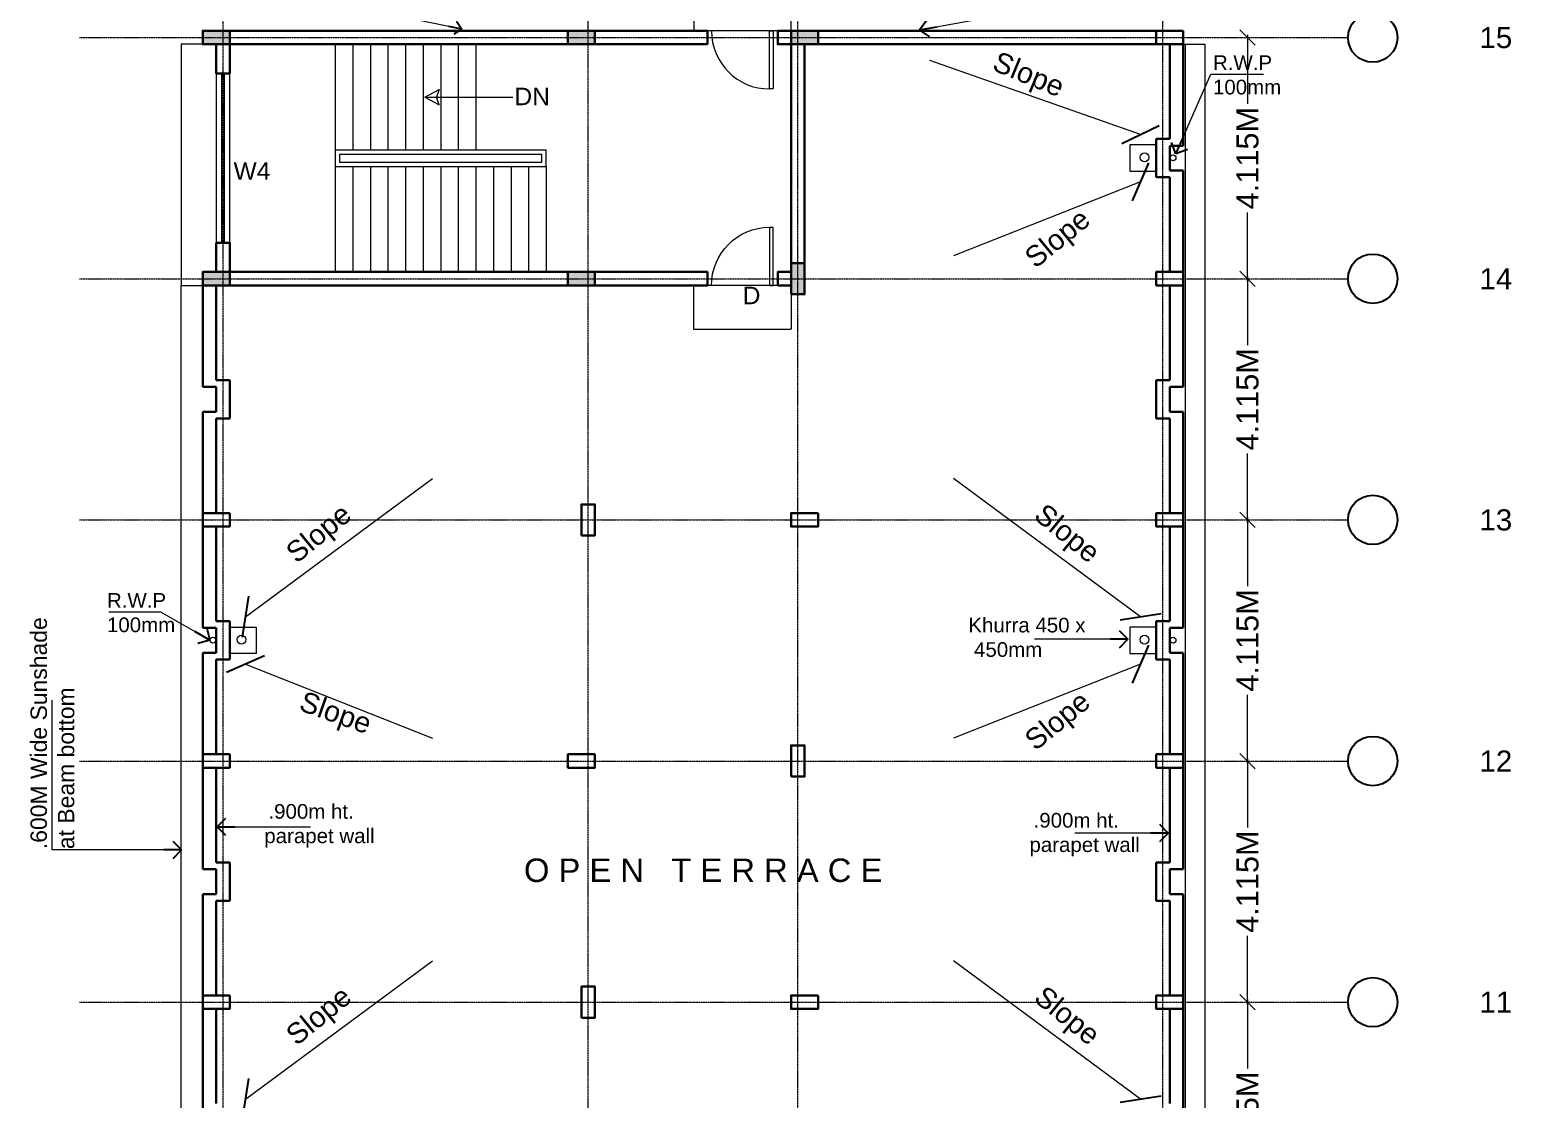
# Model space of a CAD drawing. Header units: metres. Extents: x 1545540 to 2027037, y 435419 to 693806.
# Drawn here: x 1781094 to 1806380, y 545728 to 563981 of the extents above; entities that cross this region are included whole.
import ezdxf

# ---------------------------------------------------------------- set-up
doc = ezdxf.new("R2010")
doc.units = ezdxf.units.M
doc.header["$LTSCALE"] = 1000
doc.header["$PDMODE"] = 35
doc.linetypes.add('CENTER', pattern=[2, 1.25, -0.25, 0.25, -0.25])
doc.linetypes.add('DASHED', pattern=[0.75, 0.5, -0.25])
doc.layers.get('Defpoints').update_dxf_attribs({"lineweight": 18})
for name, color, linetype, lineweight in [('- WALL', 7, 'Continuous', 30), ('Col-Hatch', 9, 'Continuous', 13), ('coloum hatch', 254, 'Continuous', 9), ('Column', 252, 'Continuous', 30), ('dimension', 6, 'Continuous', 13), ('Door', 54, 'Continuous', 13), ('elevation', 1, 'Continuous', 13), ('grid', 21, 'CENTER', 15), ('gride dimen', 3, 'Continuous', 13), ('Hidden', 1, 'DASHED', 18), ('line', 22, 'Continuous', 13), ('PIPE LINE', 117, 'Continuous', 15), ('Stair', 2, 'Continuous', 15), ('Text-1', 240, 'Continuous', 15), ('Text-2', 122, 'Continuous', 25), ('Text-Grid', 1, 'Continuous', 25), ('Window', 150, 'Continuous', 15), ('Window-Wall', 7, 'Continuous', 18)]:
    doc.layers.add(name, color=color, linetype=linetype, lineweight=lineweight)
doc.layers.add('text', color=7, linetype='Continuous')
doc.styles.add('dim-stylus bt', font='arial.ttf')
doc.styles.add('L120', font='simplex.shx', dxfattribs={"height": 1})
doc.styles.get("Standard").update_dxf_attribs({"font": 'arial.ttf'})
doc.dimstyles.new('1      100 (big)', dxfattribs={"dimscale": 75, "dimtxt": 5, "dimasz": 3.5, "dimexe": 1.5, "dimexo": 2, "dimgap": 1, "dimtad": 0, "dimdec": 3, "dimlfac": 0.001, "dimzin": 0, "dimdsep": 46, "dimtxsty": 'dim-stylus bt', "dimblk": 'OBLIQUE', "dimcen": 0, "dimdle": 0.6, "dimclrd": 256, "dimclre": 7, "dimclrt": 256, "dimadec": 0, "dimazin": 0, "dimtfac": 0.7, "dimtdec": 3, "dimtofl": 0, "dimtmove": 1, "dimatfit": 3, "dimldrblk": 'OPEN90', "dimfxl": 0, "dimtolj": 1, "dimtzin": 0, "dimlwd": 15, "dimlwe": 15, "dimarcsym": 0})
doc.dimstyles.new('AA1', dxfattribs={"dimtxt": 80, "dimasz": 80, "dimexe": 0.18, "dimexo": 40, "dimgap": 20, "dimtad": 1, "dimdec": 0, "dimzin": 0, "dimdsep": 46, "dimtxsty": 'Standard', "dimblk": 'OBLIQUE', "dimcen": 0.09, "dimclrd": 256, "dimclre": 256, "dimadec": 0, "dimazin": 0, "dimtfac": 1, "dimtdec": 0, "dimtofl": 0, "dimtmove": 2, "dimatfit": 3, "dimldrblk": 'OBLIQUE', "dimfxl": 0, "dimtolj": 1, "dimtzin": 0, "dimlwd": -1, "dimlwe": -1, "dimarcsym": 0})

# ---------------------------------------------------------------- blocks, each defined once
blk = doc.blocks.new('_Oblique')
at = {"color": 0, "linetype": 'ByBlock', "lineweight": -2}
blk.add_line((-0.5, -0.5), (0.5, 0.5), dxfattribs=at)
blk = doc.blocks.new('*D132')
at = {"layer": 'Defpoints', "color": 0, "ltscale": 50, "transparency": 16777216}
for p in [(1801879, 547386), (1801879, 547386), (1801879, 543271)]:
    blk.add_point(p, dxfattribs=at)
at = {"layer": 'gride dimen', "lineweight": 15, "ltscale": 50, "transparency": 16777216}
for p, q in [((1801879, 547431), (1801879, 546254)), ((1801879, 543226), (1801879, 544403))]:
    blk.add_line(p, q, dxfattribs=at)
at = {"layer": 'gride dimen', "color": 7, "lineweight": 15, "ltscale": 50, "transparency": 16777216}
for p, q in [((1801729, 547386), (1801767, 547386)), ((1801729, 543271), (1801767, 543271))]:
    blk.add_line(p, q, dxfattribs=at)
at = {"layer": 'gride dimen', "lineweight": 15, "ltscale": 50, "transparency": 16777216, "xscale": 262.5, "yscale": 262.5, "zscale": 262.5}
for p, rotation in [((1801879, 547386), 90), ((1801879, 543271), 270)]:
    blk.add_blockref('_Oblique', p, dxfattribs=dict(at, rotation=rotation))
at = {"layer": 'gride dimen', "ltscale": 50, "transparency": 16777216, "insert": (1801879, 545328), "char_height": 375, "attachment_point": 5, "rotation": 90, "style": 'dim-stylus bt'}
blk.add_mtext('\\A1;4.115M', dxfattribs=at)
blk = doc.blocks.new('_Open90')
at = {"color": 0, "linetype": 'ByBlock', "lineweight": -2}
for p, q in [((0, 0), (-1, 0)), ((-0.5, 0.5), (0, 0)), ((0, 0), (-0.5, -0.5))]:
    blk.add_line(p, q, dxfattribs=at)
blk = doc.blocks.new('*D133')
at = {"layer": 'Defpoints', "color": 0, "ltscale": 50, "transparency": 16777216}
for p in [(1801879, 551501), (1801879, 551501), (1801879, 547386)]:
    blk.add_point(p, dxfattribs=at)
at = {"layer": 'gride dimen', "color": 7, "lineweight": 15, "ltscale": 50, "transparency": 16777216}
for p, q in [((1801729, 551501), (1801767, 551501)), ((1801729, 547386), (1801767, 547386))]:
    blk.add_line(p, q, dxfattribs=at)
at = {"layer": 'gride dimen', "lineweight": 15, "ltscale": 50, "transparency": 16777216}
for p, q in [((1801879, 551546), (1801879, 550369)), ((1801879, 547341), (1801879, 548518))]:
    blk.add_line(p, q, dxfattribs=at)
at = {"layer": 'gride dimen', "lineweight": 15, "ltscale": 50, "transparency": 16777216, "xscale": 262.5, "yscale": 262.5, "zscale": 262.5}
for p, rotation in [((1801879, 551501), 90), ((1801879, 547386), 270)]:
    blk.add_blockref('_Oblique', p, dxfattribs=dict(at, rotation=rotation))
at = {"layer": 'gride dimen', "ltscale": 50, "transparency": 16777216, "insert": (1801879, 549443), "char_height": 375, "attachment_point": 5, "rotation": 90, "style": 'dim-stylus bt'}
blk.add_mtext('\\A1;4.115M', dxfattribs=at)
blk = doc.blocks.new('*D134')
at = {"layer": 'Defpoints', "color": 0, "ltscale": 50, "transparency": 16777216}
for p in [(1801879, 555616), (1801879, 555616), (1801879, 551501)]:
    blk.add_point(p, dxfattribs=at)
at = {"layer": 'gride dimen', "color": 7, "lineweight": 15, "ltscale": 50, "transparency": 16777216}
for p, q in [((1801729, 555616), (1801767, 555616)), ((1801729, 551501), (1801767, 551501))]:
    blk.add_line(p, q, dxfattribs=at)
at = {"layer": 'gride dimen', "lineweight": 15, "ltscale": 50, "transparency": 16777216}
for p, q in [((1801879, 555661), (1801879, 554484)), ((1801879, 551456), (1801879, 552633))]:
    blk.add_line(p, q, dxfattribs=at)
at = {"layer": 'gride dimen', "lineweight": 15, "ltscale": 50, "transparency": 16777216, "xscale": 262.5, "yscale": 262.5, "zscale": 262.5}
for p, rotation in [((1801879, 555616), 90), ((1801879, 551501), 270)]:
    blk.add_blockref('_Oblique', p, dxfattribs=dict(at, rotation=rotation))
at = {"layer": 'gride dimen', "ltscale": 50, "transparency": 16777216, "insert": (1801879, 553558), "char_height": 375, "attachment_point": 5, "rotation": 90, "style": 'dim-stylus bt'}
blk.add_mtext('\\A1;4.115M', dxfattribs=at)
blk = doc.blocks.new('*D135')
at = {"layer": 'Defpoints', "color": 0, "ltscale": 50, "transparency": 16777216}
for p in [(1801879, 559731), (1801895, 559731), (1801879, 555616)]:
    blk.add_point(p, dxfattribs=at)
at = {"layer": 'gride dimen', "color": 7, "lineweight": 15, "ltscale": 50, "transparency": 16777216}
for p, q in [((1801745, 559731), (1801767, 559731)), ((1801729, 555616), (1801767, 555616))]:
    blk.add_line(p, q, dxfattribs=at)
at = {"layer": 'gride dimen', "lineweight": 15, "ltscale": 50, "transparency": 16777216}
for p, q in [((1801879, 559776), (1801879, 558599)), ((1801879, 555571), (1801879, 556748))]:
    blk.add_line(p, q, dxfattribs=at)
at = {"layer": 'gride dimen', "lineweight": 15, "ltscale": 50, "transparency": 16777216, "xscale": 262.5, "yscale": 262.5, "zscale": 262.5}
for p, rotation in [((1801879, 559731), 90), ((1801879, 555616), 270)]:
    blk.add_blockref('_Oblique', p, dxfattribs=dict(at, rotation=rotation))
at = {"layer": 'gride dimen', "ltscale": 50, "transparency": 16777216, "insert": (1801879, 557673), "char_height": 375, "attachment_point": 5, "rotation": 90, "style": 'dim-stylus bt'}
blk.add_mtext('\\A1;4.115M', dxfattribs=at)
blk = doc.blocks.new('*D136')
at = {"layer": 'Defpoints', "color": 0, "ltscale": 50, "transparency": 16777216}
for p in [(1801879, 563846), (1801895, 563846), (1801895, 559731)]:
    blk.add_point(p, dxfattribs=at)
at = {"layer": 'gride dimen', "lineweight": 15, "ltscale": 50, "transparency": 16777216}
for p, q in [((1801879, 563891), (1801879, 562714)), ((1801879, 559686), (1801879, 560863))]:
    blk.add_line(p, q, dxfattribs=at)
at = {"layer": 'gride dimen', "color": 7, "lineweight": 15, "ltscale": 50, "transparency": 16777216}
for p, q in [((1801745, 563846), (1801767, 563846)), ((1801745, 559731), (1801767, 559731))]:
    blk.add_line(p, q, dxfattribs=at)
at = {"layer": 'gride dimen', "lineweight": 15, "ltscale": 50, "transparency": 16777216, "xscale": 262.5, "yscale": 262.5, "zscale": 262.5}
for p, rotation in [((1801879, 563846), 90), ((1801879, 559731), 270)]:
    blk.add_blockref('_Oblique', p, dxfattribs=dict(at, rotation=rotation))
at = {"layer": 'gride dimen', "ltscale": 50, "transparency": 16777216, "insert": (1801879, 561788), "char_height": 375, "attachment_point": 5, "rotation": 90, "style": 'dim-stylus bt'}
blk.add_mtext('\\A1;4.115M', dxfattribs=at)
blk = doc.blocks.new('CC')
at = {"layer": 'Col-Hatch', "ltscale": 0.05}
blk.add_hatch(color=256, dxfattribs=at).paths.add_polyline_path([(4078.606, 341.328), (4078.606, 341.098), (4079.066, 341.098), (4079.066, 341.328)])
at = {"layer": 'Column'}
blk.add_lwpolyline([(4078.606, 341.328), (4079.066, 341.328), (4079.066, 341.098), (4078.606, 341.098)], close=True, dxfattribs=at)
blk = doc.blocks.new('D1')
at = {"layer": 'Door', "ltscale": 0.05}
blk.add_line((1615726, 654826), (1615726, 656026), dxfattribs=at)
blk.add_lwpolyline([(1615726, 654904), (1614735, 654904), (1614735, 654964), (1615726, 654964), (1615726, 654904)], dxfattribs=at)
blk.add_arc((1615726, 654964), 992, 90, 180, dxfattribs=at)

msp = doc.modelspace()

# ---------------------------------------------------------------- hatches: boundary and pattern name
at = {"ltscale": 50}
h = msp.add_hatch(dxfattribs=at)
h.set_pattern_fill('ANGLE', color=256)
h.set_pattern_definition([(0, (293203.458, -101040.691), (0, 6.985), [5.08, -1.905]), (90, (293203.458, -101040.691), (-6.985, 4e-16), [5.08, -1.905])])
h.paths.add_polyline_path([(1794549.4031, 563960.9927), (1794089.4031, 563960.9927), (1794089.4031, 563730.9927), (1794549.4031, 563730.9927)])
at = {"layer": 'Col-Hatch', "ltscale": 0.05}
for points in [[(1784509.4033, 563960.9927), (1784049.4033, 563960.9927), (1784049.4033, 563730.9927), (1784509.4033, 563730.9927)], [(1790739.4032, 563960.9927), (1790739.4032, 563730.9927), (1790279.4032, 563730.9927), (1790279.4032, 563960.9927)], [(1790739.4032, 559845.9928), (1790279.4032, 559845.9928), (1790279.4032, 559615.9928), (1790509.4032, 559615.9928), (1790739.4032, 559615.9928)], [(1794319.4031, 559995.9928), (1794089.4031, 559995.9928), (1794089.4031, 559465.9928), (1794319.4031, 559465.9928)]]:
    msp.add_hatch(color=256, dxfattribs=at).paths.add_polyline_path(points)

# ---------------------------------------------------------------- linework, layer by layer
at = {"layer": '- WALL'}
for p, q in [((1784509.4033, 563960.9927), (1790509.4032, 563960.9927)), ((1798204.403, 563960.9927), (1794319.4031, 563960.9927)), ((1800319.403, 563960.9927), (1798204.403, 563960.9927)), ((1784509.4033, 563730.9927), (1790509.4032, 563730.9927)), ((1794089.4031, 563730.9927), (1794089.4031, 559845.9928)), ((1800319.403, 563730.9927), (1794319.4031, 563730.9927)), ((1794319.4031, 559845.9928), (1794319.4031, 563730.9927)), ((1800549.403, 563730.9927), (1800549.403, 562115.9927)), ((1800779.403, 563730.9927), (1800779.403, 562000.9927)), ((1800319.403, 561460.9927), (1800319.403, 562115.9927)), ((1800549.403, 562115.9927), (1800319.403, 562115.9927)), ((1800549.403, 561575.9927), (1800549.403, 562000.9927)), ((1800779.403, 562000.9927), (1800549.403, 562000.9927)), ((1800319.403, 561460.9927), (1800549.403, 561460.9927)), ((1800549.403, 561575.9927), (1800779.403, 561575.9927)), ((1800549.403, 559845.9928), (1800549.403, 561460.9927)), ((1800779.403, 559845.9928), (1800779.403, 561575.9927)), ((1784509.4033, 559845.9928), (1790509.4032, 559845.9928)), ((1784509.4033, 559845.9928), (1790509.4032, 559845.9928)), ((1784049.4033, 559615.9928), (1784049.4033, 557885.9928)), ((1784279.4033, 559615.9928), (1784279.4033, 558000.9928)), ((1784509.4033, 559615.9928), (1790509.4032, 559615.9928)), ((1784509.4033, 559615.9928), (1790509.4032, 559615.9928)), ((1800549.403, 559615.9928), (1800549.403, 558000.9928)), ((1800779.403, 559615.9928), (1800779.403, 557885.9928)), ((1784049.4033, 557885.9928), (1784279.4033, 557885.9928)), ((1784279.4033, 558000.9928), (1784509.4033, 558000.9928)), ((1784279.4033, 557460.9928), (1784279.4033, 557885.9928)), ((1784509.4033, 557345.9928), (1784509.4033, 558000.9928)), ((1800319.403, 557345.9928), (1800319.403, 558000.9928)), ((1800549.403, 558000.9928), (1800319.403, 558000.9928)), ((1800549.403, 557460.9928), (1800549.403, 557885.9928)), ((1800779.403, 557885.9928), (1800549.403, 557885.9928)), ((1784279.4033, 557460.9928), (1784049.4033, 557460.9928)), ((1784049.4033, 555730.9929), (1784049.4033, 557460.9928)), ((1784509.4033, 557345.9928), (1784279.4033, 557345.9928)), ((1784279.4033, 555730.9929), (1784279.4033, 557345.9928)), ((1800319.403, 557345.9928), (1800549.403, 557345.9928)), ((1800549.403, 557460.9928), (1800779.403, 557460.9928)), ((1800549.403, 555730.9928), (1800549.403, 557345.9928)), ((1800779.403, 555730.9928), (1800779.403, 557460.9928)), ((1784049.4033, 555500.9929), (1784049.4033, 553770.9929)), ((1784279.4033, 555500.9929), (1784279.4033, 553885.9929)), ((1800549.403, 555500.9928), (1800549.403, 553885.9929)), ((1800779.403, 555500.9928), (1800779.403, 553770.9929)), ((1784049.4033, 553770.9929), (1784279.4033, 553770.9929)), ((1784279.4033, 553885.9929), (1784509.4033, 553885.9929)), ((1784279.4033, 553345.9929), (1784279.4033, 553770.9929)), ((1784509.4033, 553230.9929), (1784509.4033, 553885.9929)), ((1800319.403, 553230.9929), (1800319.403, 553885.9929)), ((1800549.403, 553885.9929), (1800319.403, 553885.9929)), ((1800549.403, 553345.9929), (1800549.403, 553770.9929)), ((1800779.403, 553770.9929), (1800549.403, 553770.9929)), ((1784279.4033, 553345.9929), (1784049.4033, 553345.9929)), ((1784049.4033, 551615.9929), (1784049.4033, 553345.9929)), ((1800549.403, 553345.9929), (1800779.403, 553345.9929)), ((1800779.403, 551615.9929), (1800779.403, 553345.9929)), ((1784509.4033, 553230.9929), (1784279.4033, 553230.9929)), ((1784279.4033, 551615.9929), (1784279.4033, 553230.9929)), ((1800319.403, 553230.9929), (1800549.403, 553230.9929)), ((1800549.403, 551615.9929), (1800549.403, 553230.9929)), ((1784049.4033, 551385.9929), (1784049.4033, 549655.993)), ((1784279.4033, 551385.9929), (1784279.4033, 549770.993)), ((1800549.403, 551385.9929), (1800549.403, 549770.993)), ((1800779.403, 551385.9929), (1800779.403, 549655.993)), ((1784279.4033, 549770.993), (1784509.4033, 549770.993)), ((1784509.4033, 549115.993), (1784509.4033, 549770.993)), ((1800319.403, 549115.993), (1800319.403, 549770.993)), ((1800549.403, 549770.993), (1800319.403, 549770.993)), ((1784049.4033, 549655.993), (1784279.4033, 549655.993)), ((1784279.4033, 549230.993), (1784279.4033, 549655.993)), ((1800549.403, 549230.993), (1800549.403, 549655.993)), ((1800779.403, 549655.993), (1800549.403, 549655.993)), ((1784279.4033, 549230.993), (1784049.4033, 549230.993)), ((1784049.4033, 547500.993), (1784049.4033, 549230.993)), ((1800549.403, 549230.993), (1800779.403, 549230.993)), ((1800779.403, 547500.993), (1800779.403, 549230.993)), ((1784509.4033, 549115.993), (1784279.4033, 549115.993)), ((1784279.4033, 547500.993), (1784279.4033, 549115.993)), ((1800319.403, 549115.993), (1800549.403, 549115.993)), ((1800549.403, 547500.993), (1800549.403, 549115.993)), ((1784049.4033, 547270.993), (1784049.4033, 545540.993)), ((1784279.4033, 547270.993), (1784279.4033, 545655.993)), ((1800549.403, 547270.993), (1800549.403, 545655.993)), ((1800779.403, 547270.993), (1800779.403, 545540.993))]:
    msp.add_line(p, q, dxfattribs=at)
at = {"layer": '- WALL', "ltscale": 0.05}
for p, q in [((1790739.4032, 563960.9927), (1792659.4031, 563960.9927)), ((1792659.4031, 563730.9927), (1792659.4031, 563960.9927)), ((1790739.4032, 563730.9927), (1792659.4031, 563730.9927)), ((1790739.4032, 559845.9928), (1792659.4031, 559845.9928)), ((1792659.4031, 559845.9928), (1792659.4031, 559615.9928)), ((1790739.4032, 559615.9928), (1792659.4031, 559615.9928))]:
    msp.add_line(p, q, dxfattribs=at)
at = {"layer": '- WALL'}
for points in [[(1793859.4031, 563960.9927), (1793859.4031, 563730.9927), (1794089.4031, 563730.9927), (1794089.4031, 563960.9927)], [(1784279.4033, 563233.4926), (1784509.4033, 563233.4926), (1784509.4033, 563730.9927), (1784279.4033, 563730.9927)], [(1784279.4033, 560343.4926), (1784509.4033, 560343.4926), (1784509.4033, 559845.9925), (1784279.4033, 559845.9925)], [(1793859.4031, 559615.9928), (1793859.4031, 559845.9928), (1794089.4031, 559845.9928), (1794089.4031, 559615.9928)]]:
    msp.add_lwpolyline(points, close=True, dxfattribs=at)
at = {"layer": 'Column'}
for p, q in [((1800779.403, 563960.9927), (1800319.403, 563960.9927)), ((1800319.403, 563960.9927), (1800319.403, 563730.9927)), ((1800779.403, 563730.9927), (1800779.403, 563960.9927)), ((1800319.403, 563730.9927), (1800779.403, 563730.9927))]:
    msp.add_line(p, q, dxfattribs=at)
for points in [[(1784509.4033, 563960.9927), (1784049.4033, 563960.9927), (1784049.4033, 563730.9927), (1784509.4033, 563730.9927)], [(1790739.4032, 563960.9927), (1790279.4032, 563960.9927), (1790279.4032, 563730.9927), (1790739.4032, 563730.9927)], [(1794549.4031, 563960.9927), (1794089.4031, 563960.9927), (1794089.4031, 563730.9927), (1794549.4031, 563730.9927)], [(1790739.4032, 559845.9928), (1790279.4032, 559845.9928), (1790279.4032, 559615.9928), (1790739.4032, 559615.9928)], [(1800779.403, 559845.9928), (1800319.403, 559845.9928), (1800319.403, 559615.9928), (1800779.403, 559615.9928)], [(1784509.4033, 555730.9929), (1784049.4033, 555730.9929), (1784049.4033, 555500.9929), (1784509.4033, 555500.9929)], [(1794549.4031, 555730.9928), (1794089.4031, 555730.9928), (1794089.4031, 555500.9928), (1794549.4031, 555500.9928)], [(1800779.403, 555730.9928), (1800319.403, 555730.9928), (1800319.403, 555500.9928), (1800779.403, 555500.9928)], [(1784509.4033, 551615.9929), (1784049.4033, 551615.9929), (1784049.4033, 551385.9929), (1784509.4033, 551385.9929)], [(1790739.4032, 551615.9929), (1790279.4032, 551615.9929), (1790279.4032, 551385.9929), (1790739.4032, 551385.9929)], [(1800779.403, 551615.9929), (1800319.403, 551615.9929), (1800319.403, 551385.9929), (1800779.403, 551385.9929)], [(1784509.4033, 547500.993), (1784049.4033, 547500.993), (1784049.4033, 547270.993), (1784509.4033, 547270.993)], [(1794549.4031, 547500.993), (1794089.4031, 547500.993), (1794089.4031, 547270.993), (1794549.4031, 547270.993)], [(1800779.403, 547500.993), (1800319.403, 547500.993), (1800319.403, 547270.993), (1800779.403, 547270.993)]]:
    msp.add_lwpolyline(points, close=True, dxfattribs=at)
for points in [[(1794089.4031, 559465.9928), (1794319.4031, 559465.9928), (1794319.4031, 559995.9928), (1794089.4031, 559995.9928), (1794089.4031, 559465.9928)], [(1790509.4032, 555350.9929), (1790739.4032, 555350.9929), (1790739.4032, 555880.9928), (1790509.4032, 555880.9928), (1790509.4032, 555350.9929)], [(1794089.4031, 551235.9929), (1794319.4031, 551235.9929), (1794319.4031, 551765.9929), (1794089.4031, 551765.9929), (1794089.4031, 551235.9929)], [(1790509.4032, 547120.993), (1790739.4032, 547120.993), (1790739.4032, 547650.993), (1790509.4032, 547650.993), (1790509.4032, 547120.993)]]:
    msp.add_lwpolyline(points, dxfattribs=at)
at = {"layer": 'elevation'}
for p, q in [((1787840.8118, 562830.9926), (1788081.9688, 562961.9358)), ((1788081.9688, 562961.9358), (1788036.0272, 562830.9926)), ((1787840.8118, 562830.9926), (1789341.7644, 562830.9926)), ((1787840.8118, 562830.9926), (1788081.9688, 562700.0494)), ((1788081.9688, 562700.0494), (1788036.0272, 562830.9926))]:
    msp.add_line(p, q, dxfattribs=at)
at = {"layer": 'grid', "ltscale": 0.01}
for p, q in [((1784394.4033, 505697.7037), (1784394.4033, 576580.0684)), ((1790624.4032, 505742.5033), (1790624.4032, 576580.0684)), ((1794204.4031, 505737.7037), (1794204.4031, 576580.0684)), ((1800434.403, 505467.7037), (1800434.403, 576580.0684)), ((1781946.3571, 563845.9927), (1803593.0259, 563845.9927)), ((1781946.3571, 559730.9928), (1803593.0259, 559730.9928)), ((1781946.3571, 555615.9929), (1803593.0259, 555615.9929)), ((1781946.3571, 551500.9929), (1803593.0259, 551500.9929)), ((1781946.3571, 547385.993), (1803593.0259, 547385.993))]:
    msp.add_line(p, q, dxfattribs=at)
at = {"layer": 'Hidden', "color": 1, "ltscale": 0.005}
for p, q in [((1800549.403, 563730.9927), (1801149.403, 563730.9927)), ((1801149.403, 563730.9927), (1801149.403, 506080.9938)), ((1783679.4033, 543385.9931), (1783679.4033, 559615.9928))]:
    msp.add_line(p, q, dxfattribs=at)
for points in [[(1794089.4031, 563960.9927), (1794089.4031, 564710.9927), (1792429.4031, 564710.9927), (1792429.4031, 563960.9927)], [(1784261.8278, 563730.9927), (1783679.4033, 563730.9927), (1783679.4033, 559615.9928), (1784049.4033, 559615.9928)], [(1794089.4031, 559615.9928), (1794089.4031, 558865.9928), (1792429.4031, 558865.9928), (1792429.4031, 559615.9928)]]:
    msp.add_lwpolyline(points, dxfattribs=at)
at = {"layer": 'PIPE LINE'}
for points in [[(1800319.403, 562013.4927), (1799869.403, 562013.4927), (1799869.403, 561563.4927), (1800319.403, 561563.4927)], [(1784509.4033, 553783.4929), (1784959.4033, 553783.4929), (1784959.4033, 553333.4929), (1784509.4033, 553333.4929)], [(1800319.403, 553783.4929), (1799869.403, 553783.4929), (1799869.403, 553333.4929), (1800319.403, 553333.4929)]]:
    msp.add_lwpolyline(points, close=True, dxfattribs=at)
for centre, radius in [((1800119.403, 561802.0406), 75), ((1800606.7687, 561793.9696), 50), ((1784222.0376, 553563.9698), 50), ((1784709.4033, 553572.0408), 75), ((1800119.403, 553572.0408), 75), ((1800606.7687, 553563.9698), 50)]:
    msp.add_circle(centre, radius, dxfattribs=at)
at = {"layer": 'Stair'}
for p, q in [((1786308.9789, 563730.9927), (1786308.9789, 559845.9925)), ((1786608.979, 563730.9927), (1786608.979, 561930.9926)), ((1786908.979, 563730.9927), (1786908.979, 561930.9926)), ((1787208.979, 563730.9927), (1787208.979, 561930.9926)), ((1787508.979, 563730.9927), (1787508.979, 561930.9926)), ((1787808.979, 563730.9927), (1787808.979, 561930.9926)), ((1788108.9791, 563730.9927), (1788108.9791, 561930.9926)), ((1788408.9791, 563730.9927), (1788408.9791, 561930.9926)), ((1788708.9791, 563730.9927), (1788708.9791, 561930.9926)), ((1786308.9789, 561930.9926), (1789908.9792, 561930.9926)), ((1786383.9789, 561855.9926), (1789833.9792, 561855.9926)), ((1786383.9789, 561855.9926), (1786383.9789, 561720.9926)), ((1789833.9792, 561720.9926), (1789833.9792, 561855.9926)), ((1789908.9792, 561645.9926), (1789908.9792, 561930.9926)), ((1786308.9789, 561645.9926), (1789908.9792, 561645.9926)), ((1786383.9789, 561720.9926), (1789833.9792, 561720.9926)), ((1786608.979, 561645.9926), (1786608.979, 559845.9925)), ((1786908.979, 561645.9926), (1786908.979, 559845.9925)), ((1787208.979, 561645.9926), (1787208.979, 559845.9925)), ((1787508.979, 561645.9926), (1787508.979, 559845.9925)), ((1787808.979, 561645.9926), (1787808.979, 559845.9925)), ((1788108.9791, 561645.9926), (1788108.9791, 559845.9925)), ((1788408.9791, 561645.9926), (1788408.9791, 559845.9925)), ((1788708.9791, 561645.9926), (1788708.9791, 559845.9925)), ((1789008.9791, 561645.9926), (1789008.9791, 559845.9925)), ((1789308.9791, 561645.9926), (1789308.9791, 559845.9925)), ((1789608.9792, 561645.9926), (1789608.9792, 559845.9925)), ((1789908.9792, 561645.9926), (1789908.9792, 559845.9925))]:
    msp.add_line(p, q, dxfattribs=at)
at = {"layer": 'Text-Grid'}
for centre in [(1804014.0377, 563845.9927), (1804014.0377, 559730.9928), (1804014.0377, 555615.9929), (1804014.0377, 551500.9929), (1804014.0377, 547385.993)]:
    msp.add_circle(centre, 421.0118, dxfattribs=at)
at = {"layer": 'Window', "ltscale": 0.05}
for p, q in [((1784369.4033, 563233.4926), (1784369.4033, 560343.4926)), ((1784419.4033, 560343.4926), (1784419.4033, 563233.4926))]:
    msp.add_line(p, q, dxfattribs=at)
at = {"layer": 'Window-Wall'}
for p, q in [((1800819.403, 506080.9938), (1800819.403, 563730.9927)), ((1784279.4033, 563233.4926), (1784279.4033, 560343.4926)), ((1784509.4033, 560343.4926), (1784509.4033, 563233.4926))]:
    msp.add_line(p, q, dxfattribs=at)

# ---------------------------------------------------------------- block references
at = {"layer": 'coloum hatch', "ltscale": 0.05, "xscale": -999.9999814325156, "yscale": 999.9999814325156, "zscale": 999.9999814325156}
msp.add_blockref('CC', (5863115.3474, 218517.8903), dxfattribs=at)
at = {"layer": 'Door', "ltscale": 0.05, "rotation": 90}
msp.add_blockref('D1', (2448685.2322, -1051765.116), dxfattribs=at)
at = {"layer": 'Door', "ltscale": 0.05, "xscale": -1, "rotation": 90}
msp.add_blockref('D1', (2448685.2322, 2175342.1015), dxfattribs=at)

# ---------------------------------------------------------------- texts
at = {"layer": 'text', "attachment_point": 1, "style": 'L120'}
for s, insert, char_height, width, rotation in [('{\\fArial|b0|i0|c0|p34;R.W.P \\P100mm}', (1801287.6407, 563542.8963), 250, 4832.064043, 0.00000001), ('{\\fArial|b0|i0|c0|p34;R.W.P \\P100mm}', (1782414.1406, 554366.8965), 250, 4832.064043, 0.00000001), ('{\\fArial|b0|i0|c0|p34;.600M Wide Sunshade\\Pat Beam bottom}', (1781109.2599, 549997.6454), 280, 6841.769914, 90.00000001), ('{\\fArial|b0|i0|c0|p34;Khurra 450 x\\P 450mm}', (1797113.2172, 553945.306), 250, 4832.064043, 0.00000001), ('\\pi1557.7;{\\fArial|b0|i0|c0|p34;   .900m ht. \\P\\pi1195.6;      parapet wall }', (1783320.8717, 550766.552), 250, 4832.064043, 0.00000001), ('\\pi1557.7;{\\fArial|b0|i0|c0|p34;   .900m ht. \\P\\pi1195.6;      parapet wall }', (1796378.4263, 550615.052), 250, 4832.064043, 0.00000001), ('{\\fArial|b0|i0|c0|p34;O P E N   T E R R A C E}', (1789529.5196, 549837.4958), 400, 6824.857863, 0.00000001)]:
    msp.add_mtext(s, dxfattribs=dict(at, insert=insert, char_height=char_height, width=width, rotation=rotation))
at = {"layer": 'Text-1', "char_height": 300, "width": 1299.406916, "attachment_point": 1, "rotation": 0.00000001, "style": 'L120'}
for s, insert in [('\\pi380.4;{\\fArial|b0|i0|c0|p34;DN}', (1788986.7256, 562991.975)), ('\\pi348.07;{\\fArial|b0|i0|c0|p34;W4}', (1784226.1497, 561719.1641)), ('\\pi525.69;{\\fArial|b0|i0|c0|p34;D}', (1792736.8109, 559595.9251))]:
    msp.add_mtext(s, dxfattribs=dict(at, insert=insert))
at = {"layer": 'Text-2', "char_height": 350, "width": 4451.620064, "attachment_point": 5, "style": 'dim-stylus bt'}
for insert, rotation in [((1798124.7295, 563174.193), 337.52355492), ((1798663.3862, 560383.5052), 39.28374874), ((1786057.0465, 555350.1031), 39.28374874), ((1798771.7597, 555350.1031), 320.71625126), ((1786300.5051, 552280.6701), 340.39164551), ((1798663.3862, 552153.5054), 39.28374874), ((1786057.0465, 547120.1033), 39.28374874), ((1798771.7597, 547120.1033), 320.71625126)]:
    msp.add_mtext('Slope', dxfattribs=dict(at, insert=insert, rotation=rotation))
at = {"layer": 'Text-Grid', "char_height": 360.000023, "width": 4832.064347, "attachment_point": 3, "rotation": 359.99999997, "style": 'L120'}
for s, insert in [('{\\fArial|b0|i0|c0|p34;15}', (1806394.509, 564025.8407)), ('{\\fArial|b0|i0|c0|p34;14}', (1806394.509, 559910.8408)), ('{\\fArial|b0|i0|c0|p34;13}', (1806394.509, 555795.8409)), ('{\\fArial|b0|i0|c0|p34;12}', (1806394.509, 551680.841)), ('{\\fArial|b0|i0|c0|p34;11}', (1806394.509, 547565.841))]:
    msp.add_mtext(s, dxfattribs=dict(at, insert=insert))

# ---------------------------------------------------------------- dimensions: what is measured, and where the dimension line sits
at = {"layer": 'gride dimen', "ltscale": 50}
for base, p1, p2, picture, middle in [((1801879.3181, 563845.9927), (1801895.326, 559730.9928), (1801895.326, 563845.9927), '*D136', (1801879.3181, 561788.4927)), ((1801879.3181, 559730.9928), (1801879.3181, 555615.9929), (1801895.326, 559730.9928), '*D135', (1801879.3181, 557673.4928)), ((1801879.3181, 555615.9929), (1801879.3181, 551500.9929), (1801879.3181, 555615.9929), '*D134', (1801879.3181, 553558.4929)), ((1801879.3181, 551500.9929), (1801879.3181, 547385.993), (1801879.3181, 551500.9929), '*D133', (1801879.3181, 549443.493)), ((1801879.3181, 547385.993), (1801879.3181, 543270.9931), (1801879.3181, 547385.993), '*D132', (1801879.3181, 545328.493))]:
    dim = msp.add_linear_dim(base=base, p1=p1, p2=p2, angle=90, dimstyle='1      100 (big)', override={"dimpost": 'M\\X'}, dxfattribs=at)
    dim.commit()
    dim.dimension.update_dxf_attribs({"geometry": picture, "text_midpoint": middle})

# ---------------------------------------------------------------- leaders
at = {"layer": 'dimension', "ltscale": 50}
for points, override in [([(1788468.0712, 563990.5388), (1784099.3957, 564886.6401), (1781647.591, 564886.6401)], {"dimtxt": 6, "dimasz": 3}), ([(1796282.1996, 563976.2617), (1801242.6219, 564886.6401), (1806028.7934, 564886.6401)], {"dimtxt": 6, "dimasz": 4}), ([(1800656.2843, 561858.963), (1801253.0537, 563221.8681), (1802148.9136, 563221.8681)], {"dimtxt": 6, "dimasz": 4}), ([(1784172.0376, 553563.9698), (1783335.9579, 554040.8079), (1782446.9579, 554040.8079)], {"dimtxt": 6, "dimasz": 4}), ([(1799835.531, 553578.7576), (1798243.1765, 553578.7576)], {"dimtxt": 6, "dimasz": 4}), ([(1783685.723, 549984.7203), (1781480.1396, 549984.7203), (1781480.1396, 552537.5581)], {"dimtxt": 6, "dimasz": 4}), ([(1784295.2859, 550378.1123), (1785887.6404, 550378.1123)], {"dimtxt": 6, "dimasz": 4}), ([(1800524.0753, 550272.6123), (1798931.7208, 550272.6123)], {"dimtxt": 6, "dimasz": 4})]:
    msp.add_leader(points, dimstyle='1      100 (big)', override=override, dxfattribs=at)
at = {"layer": 'line'}
for points in [[(1800052.9963, 562193.7545), (1796456.8662, 563456.6468)], [(1800052.9963, 561383.2309), (1796861.9136, 560118.5554)], [(1784775.8099, 553963.7547), (1787966.8927, 556322.7792)], [(1800052.9963, 553963.7547), (1796861.9136, 556322.7792)], [(1784775.8099, 553153.2311), (1787966.8927, 551888.5556)], [(1800052.9963, 553153.2311), (1796861.9136, 551888.5556)], [(1784775.8099, 545733.7549), (1787966.8926, 548092.7794)], [(1800052.9963, 545733.7549), (1796861.9136, 548092.7794)]]:
    msp.add_leader(points, dimstyle='AA1', override={"dimasz": 500, "dimgap": 20, "dimtad": 0, "dimfxl": 4}, dxfattribs=at)

doc.saveas('drawing.dxf')
